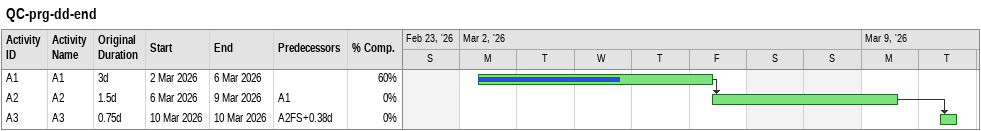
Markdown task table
QC-prg-dd-end

| ID | Task | Original duration | Start | Finish | Predecessors | % complete |
|---|---|---|---|---|---|---|
| A1 | A1 | 3d | 2026-03-02 | 2026-03-06 |  | 60 |
| A2 | A2 | 1.5d | 2026-03-06 | 2026-03-09 | A1 | 0 |
| A3 | A3 | 0.75d | 2026-03-10 | 2026-03-10 | A2FS+0.38d | 0 |
